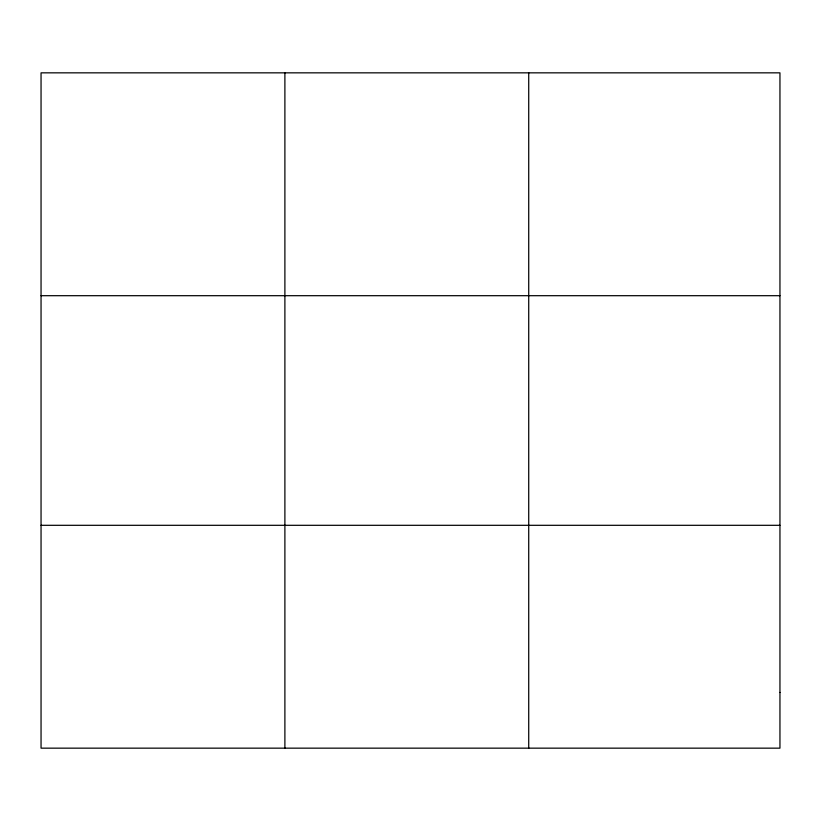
<?xml version="1.0" encoding="UTF-8"?>
<svg xmlns="http://www.w3.org/2000/svg" width="821" height="821" viewBox="0 0 821 821"><rect width="100%" height="100%" fill="white"/><g stroke="black" fill="none" stroke-linecap="round" stroke-linejoin="round"><path stroke-width="1.23" d="M284.887 748.157L284.887 72.843M528.724 748.157L528.724 72.843M41.05 295.693L779.95 295.693M41.05 525.307L779.95 525.307M779.95 692.442L779.95 748.157L41.05 748.157L41.05 72.843L779.95 72.843L779.95 692.442"/></g></svg>
